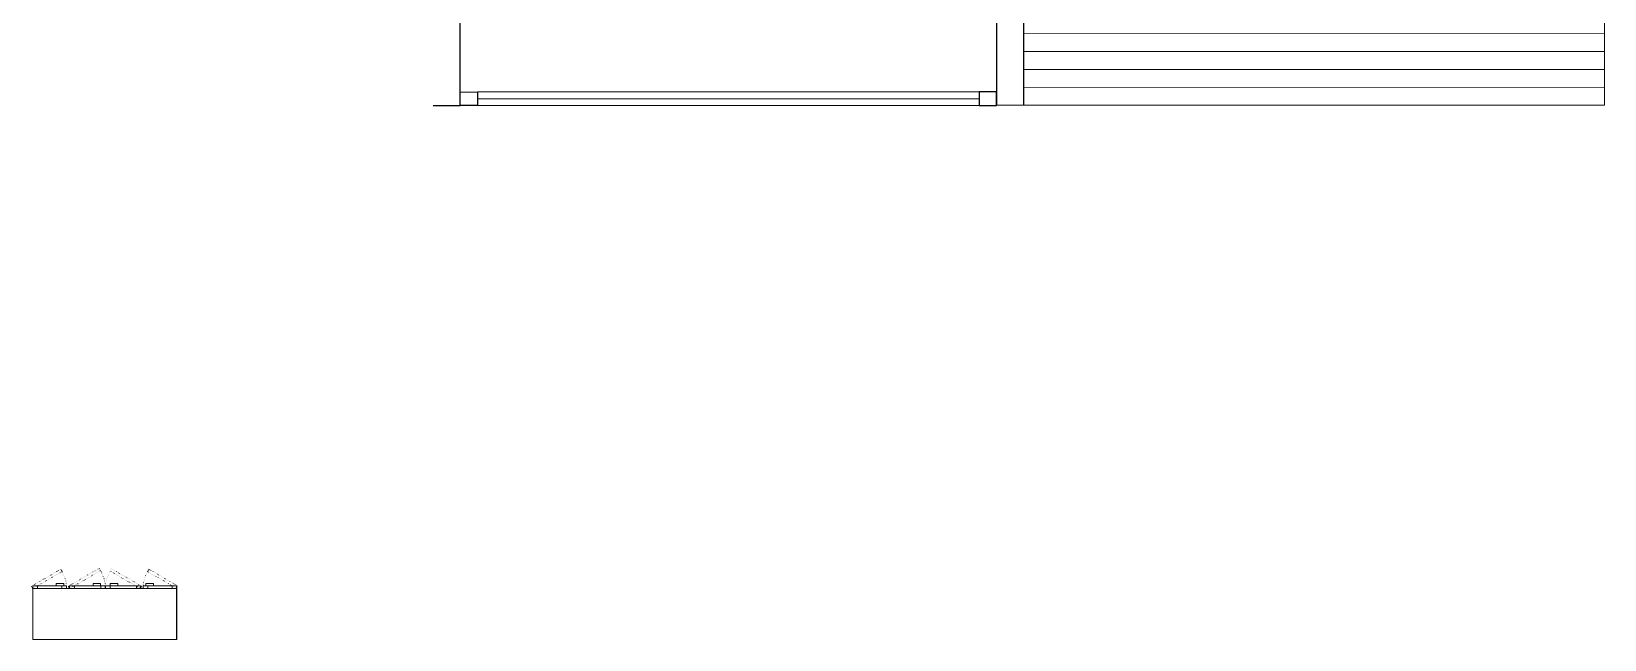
# Model space of a CAD drawing. Header units: inches. Extents: x -422522 to 22891, y -2973 to 414515.
# Drawn here: x 21127 to 22886, y 3770 to 4449 of the extents above; entities that cross this region are included whole.
import ezdxf

# ---------------------------------------------------------------- set-up
doc = ezdxf.new("R2010")
doc.units = ezdxf.units.IN
doc.header["$MEASUREMENT"] = 0
doc.linetypes.add('DOT2', pattern=[0.125, 0, -0.125])
doc.linetypes.add('TRATTEGGIATA2', pattern=[9.525, 6.35, -3.175])
doc.layers.get('0').update_dxf_attribs({"lineweight": 25})
doc.layers.add('ARREDAMENTO', color=8, linetype='Continuous', lineweight=18)
doc.layers.add('PORTE_finestre_doors_windows', color=4, linetype='Continuous', lineweight=15)

msp = doc.modelspace()

# ---------------------------------------------------------------- linework, layer by layer
for p, q in [((22236.2, 4943.6), (22236.3, 4366.9)), ((21606.3, 4366.7), (21606.2, 4753.9)), ((22206.2, 4754), (22206.3, 4366.8)), ((21606.3, 4366.7), (21606.3, 4381.7)), ((21576.3, 4366.7), (21606.3, 4366.7)), ((22236.3, 4366.9), (22206.3, 4366.8)), ((21289.6, 3769.7), (21289.6, 3829.7))]:
    msp.add_line(p, q)
for points in [[(21606.3, 4381.7), (21625.8, 4381.8), (21625.8, 4366.8), (21606.3, 4366.7)], [(22206.3, 4381.8), (22186.8, 4381.8), (22186.8, 4366.8), (22206.3, 4366.8)]]:
    msp.add_lwpolyline(points, close=True)
at = {"layer": 'ARREDAMENTO'}
for p, q in [((22886.3, 4367), (22886.2, 4717)), ((22886.3, 4447), (22886.3, 4467)), ((22886.3, 4447), (22236.3, 4446.9)), ((22886.3, 4427), (22886.3, 4447)), ((22886.3, 4427), (22236.3, 4426.9)), ((22886.3, 4407), (22886.3, 4427)), ((22886.3, 4407), (22236.3, 4406.9)), ((22886.3, 4387), (22886.3, 4407)), ((22886.3, 4387), (22236.3, 4386.9)), ((22886.3, 4367), (22886.3, 4387)), ((22236.3, 4366.9), (22886.3, 4367)), ((21166.2, 3829.7), (21128.4, 3829.7)), ((21128.4, 3829.7), (21128.4, 3826.7)), ((21128.4, 3826.7), (21128.4, 3769.7)), ((21169.6, 3826.7), (21128.4, 3826.7)), ((21133.7, 3826.7), (21133.7, 3829.7)), ((21163.2, 3832.4), (21154.7, 3832.4)), ((21154.7, 3832.4), (21154.7, 3829.7)), ((21161, 3826.7), (21161, 3829.7)), ((21163.2, 3829.7), (21163.2, 3832.4)), ((21166.2, 3826.7), (21166.2, 3829.7)), ((21169.6, 3829.7), (21248.7, 3829.7)), ((21169.6, 3829.7), (21169.6, 3826.7)), ((21169.6, 3826.7), (21289.6, 3826.7)), ((21174.9, 3826.7), (21174.9, 3829.7)), ((21204.3, 3832.4), (21195.8, 3832.4)), ((21195.8, 3832.4), (21195.8, 3829.7)), ((21204.3, 3829.7), (21204.3, 3832.4)), ((21204.4, 3826.7), (21204.4, 3829.7)), ((21209.5, 3826.7), (21209.5, 3829.7)), ((21209.7, 3826.7), (21209.7, 3829.7)), ((21214.9, 3829.7), (21214.9, 3832.4)), ((21214.9, 3832.4), (21223.4, 3832.4)), ((21214.9, 3826.7), (21214.9, 3829.7)), ((21223.4, 3832.4), (21223.4, 3829.7)), ((21244.4, 3826.7), (21244.4, 3829.7)), ((21248.7, 3826.7), (21248.7, 3829.7)), ((21251.9, 3829.7), (21289.6, 3829.7)), ((21251.9, 3826.7), (21251.9, 3829.7)), ((21254.8, 3829.7), (21254.8, 3832.4)), ((21254.8, 3832.4), (21263.3, 3832.4)), ((21257, 3826.7), (21257, 3829.7)), ((21263.3, 3832.4), (21263.3, 3829.7)), ((21284.4, 3826.7), (21284.4, 3829.7)), ((21128.4, 3769.7), (21289.6, 3769.7))]:
    msp.add_line(p, q, dxfattribs=at)
at = {"layer": 'ARREDAMENTO', "linetype": 'DOT2', "ltscale": 10}
for p, q in [((21126.9, 3829.3), (21159.7, 3848.2)), ((21161.2, 3845.6), (21128.4, 3826.7)), ((21159.7, 3848.2), (21161.2, 3845.6)), ((21202.7, 3849.2), (21168.1, 3829.3)), ((21169.6, 3826.7), (21204.2, 3846.6)), ((21204.2, 3846.6), (21202.7, 3849.2)), ((21216.4, 3848.8), (21214.9, 3846.2)), ((21214.9, 3846.2), (21248.7, 3826.7)), ((21250.2, 3829.3), (21216.4, 3848.8)), ((21258.3, 3848.2), (21256.8, 3845.6)), ((21256.8, 3845.6), (21289.6, 3826.7)), ((21291.1, 3829.3), (21258.3, 3848.2))]:
    msp.add_line(p, q, dxfattribs=at)
at = {"layer": 'ARREDAMENTO', "linetype": 'TRATTEGGIATA2', "ltscale": 0.004}
for p, q in [((21128.4, 3826.7), (21126.9, 3829.3)), ((21168.1, 3829.3), (21169.6, 3826.7)), ((21248.7, 3826.7), (21250.2, 3829.3))]:
    msp.add_line(p, q, dxfattribs=at)
at = {"layer": 'ARREDAMENTO', "linetype": 'DOT2', "ltscale": 10}
for centre, radius, start, end in [((21128.4, 3826.7), 37.9, 4.5515, 34.5515), ((21169.6, 3826.7), 40, 4.3072, 34.3072), ((21248.7, 3826.7), 39.1, 145.6139, 175.6139), ((21289.6, 3826.7), 37.9, 145.4673, 175.4673)]:
    msp.add_arc(centre, radius, start, end, dxfattribs=at)
at = {"layer": 'PORTE_finestre_doors_windows'}
msp.add_line((21625.8, 4381.8), (22186.8, 4381.8), dxfattribs=at)
msp.add_lwpolyline([(21625.8, 4374.3), (22186.8, 4374.3), (22186.8, 4366.8), (21625.8, 4366.8)], close=True, dxfattribs=at)

doc.saveas('drawing.dxf')
